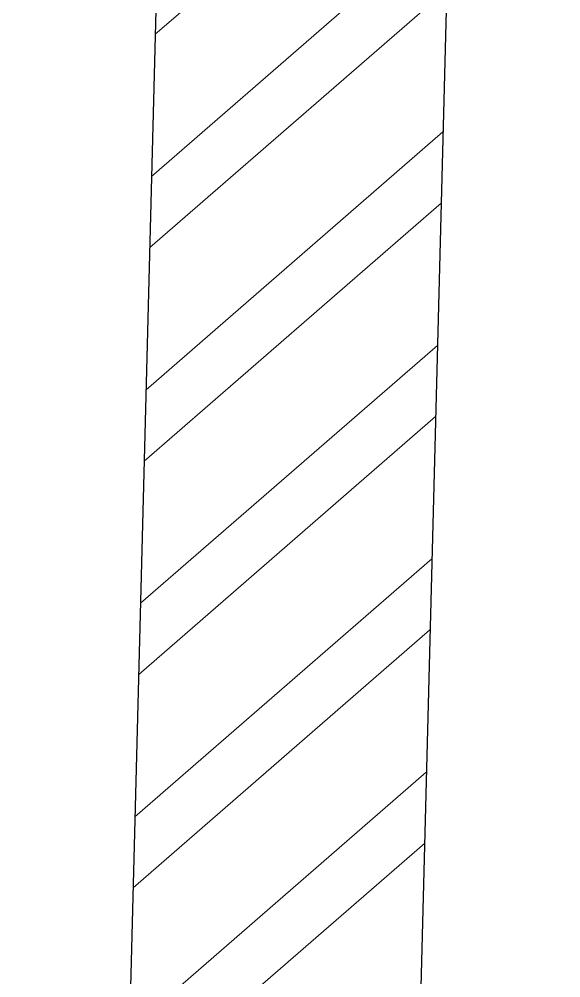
# Model space of a CAD drawing. Header units: feet. Extents: x 3651693 to 3662081, y -5465341 to -5451435.
# Drawn here: x 3652647 to 3653077, y -5457728 to -5456968 of the extents above; entities that cross this region are included whole.
import ezdxf

# ---------------------------------------------------------------- set-up
doc = ezdxf.new("R2010")
doc.units = ezdxf.units.FT
doc.header["$LTSCALE"] = 33
doc.header["$MEASUREMENT"] = 0
doc.layers.add('A-WALL', color=1, linetype='Continuous')
doc.layers.add('LENS-DIM', color=252, linetype='Continuous', lineweight=5)
doc.layers.add('LN-HATCH', color=251, linetype='Continuous', lineweight=0)

# ---------------------------------------------------------------- blocks, each defined once
blk = doc.blocks.new('A$C7768cef6')
at = {"layer": 'LN-HATCH'}
h = blk.add_hatch(dxfattribs=at)
h.set_pattern_fill('ANSI32', color=256, scale=333, angle=180)
h.set_pattern_definition([(225, (-8476145.499999998, 5278100.999999999), (88.29995930067012, -88.29995930067017), []), (225, (-8476204.366639435, 5278100.999999999), (88.29995930067012, -88.29995930067017), [])])
h.paths.add_polyline_path([(3206.324266267941, -4048.692402662709), (2977.202866679057, -4069.285647921264), (3230.172121921555, -7684.44574892521), (3460.734524888918, -7684.44574892614)])
h.paths.add_polyline_path([(2967.627134693787, -637.4938937639816), (2738.188174406067, -653.5489085866138), (2945.435889311135, -3615.306728641503), (3174.557288900018, -3594.71348338481)])
h.paths.add_polyline_path([(2722.837275948375, 2860.775212550536), (2067.456788793206, 3024.909904948436), (2011.580820744857, 2801.800343981012), (2505.049433324486, 2678.215158701874), (2714.454855754972, -314.3782589323819), (2943.893816044554, -298.3232441106811)])
h.paths.add_polyline_path([(102.6356133781373, 3516.983327278867), (70.24509408324957, 3287.992027409375), (1131.181044183671, 3022.289280325174), (1187.05701223202, 3245.398841289804)])
h.paths.add_polyline_path([(-2536.391984812916, 4177.906243884936), (-2573.675566161052, 3950.140371458605), (-207.7442084159702, 3357.612178679556), (-175.353689122945, 3586.603478548117)])
h.paths.add_polyline_path([(-5282.927916646004, 4865.753744939342), (-5322.564830237999, 4638.577245363034), (-2865.696740439162, 4023.274690458551), (-2828.413159092889, 4251.040562884882)])
h.paths.add_polyline_path([(-5692.355758238583, 4525.227436942979), (-5924.074085010215, 4525.227436942979), (-5594.988467436284, 1838.056437848136), (-5365.366617064923, 1855.175358508714)])
h.paths.add_polyline_path([(-5270.079796809703, 308.536950988695), (-5499.857944216579, 298.437298820354), (-5427.452633406967, -1348.862816617824), (-5197.230566613376, -1348.862816617824)])
h.paths.add_polyline_path([(-3478.449723847211, -1566.558390707709), (-3484.226481860504, -1335.611501223407), (-5017.230566615239, -1518.862816617824), (-5017.230566613376, -1750.500244708732)])
h.paths.add_polyline_path([(-3243.623598568142, -1756.62419608701), (-3473.695539167151, -1756.62419608701), (-3436.185430182144, -3256.227083085105), (-2879.767371468246, -3256.227083085105), (-2649.719529582188, -3250.898954012431), (-2661.866562709212, -3026.227083085105), (-3211.866562711075, -3026.227083085105)])
h.paths.add_polyline_path([(-2593.573243126273, -4289.382268522866), (-2824.628064928577, -4276.085268374532), (-2641.163788782433, -7669.445748926141), (-2410.827878078446, -7669.445748925209)])
at = {"layer": 'A-WALL'}
for p, q in [((-5270.079796809703, 308.536950988695, -81.85361025111429), (-5197.230566613376, -1348.862816617824, -81.85361025111429)), ((-5499.857944216579, 298.437298820354, -81.85361025111429), (-5407.747262133285, -1797.181593342684, -81.85361025111429))]:
    blk.add_line(p, q, dxfattribs=at)

msp = doc.modelspace()

# ---------------------------------------------------------------- block references
at = {"layer": 'LENS-DIM', "color": 2, "rotation": 355.9972772775358}
msp.add_blockref('A$C7768cef6', (3658240.943269039, -5456882.877343501, 81.85361025068528), dxfattribs=at)

doc.saveas('drawing.dxf')
